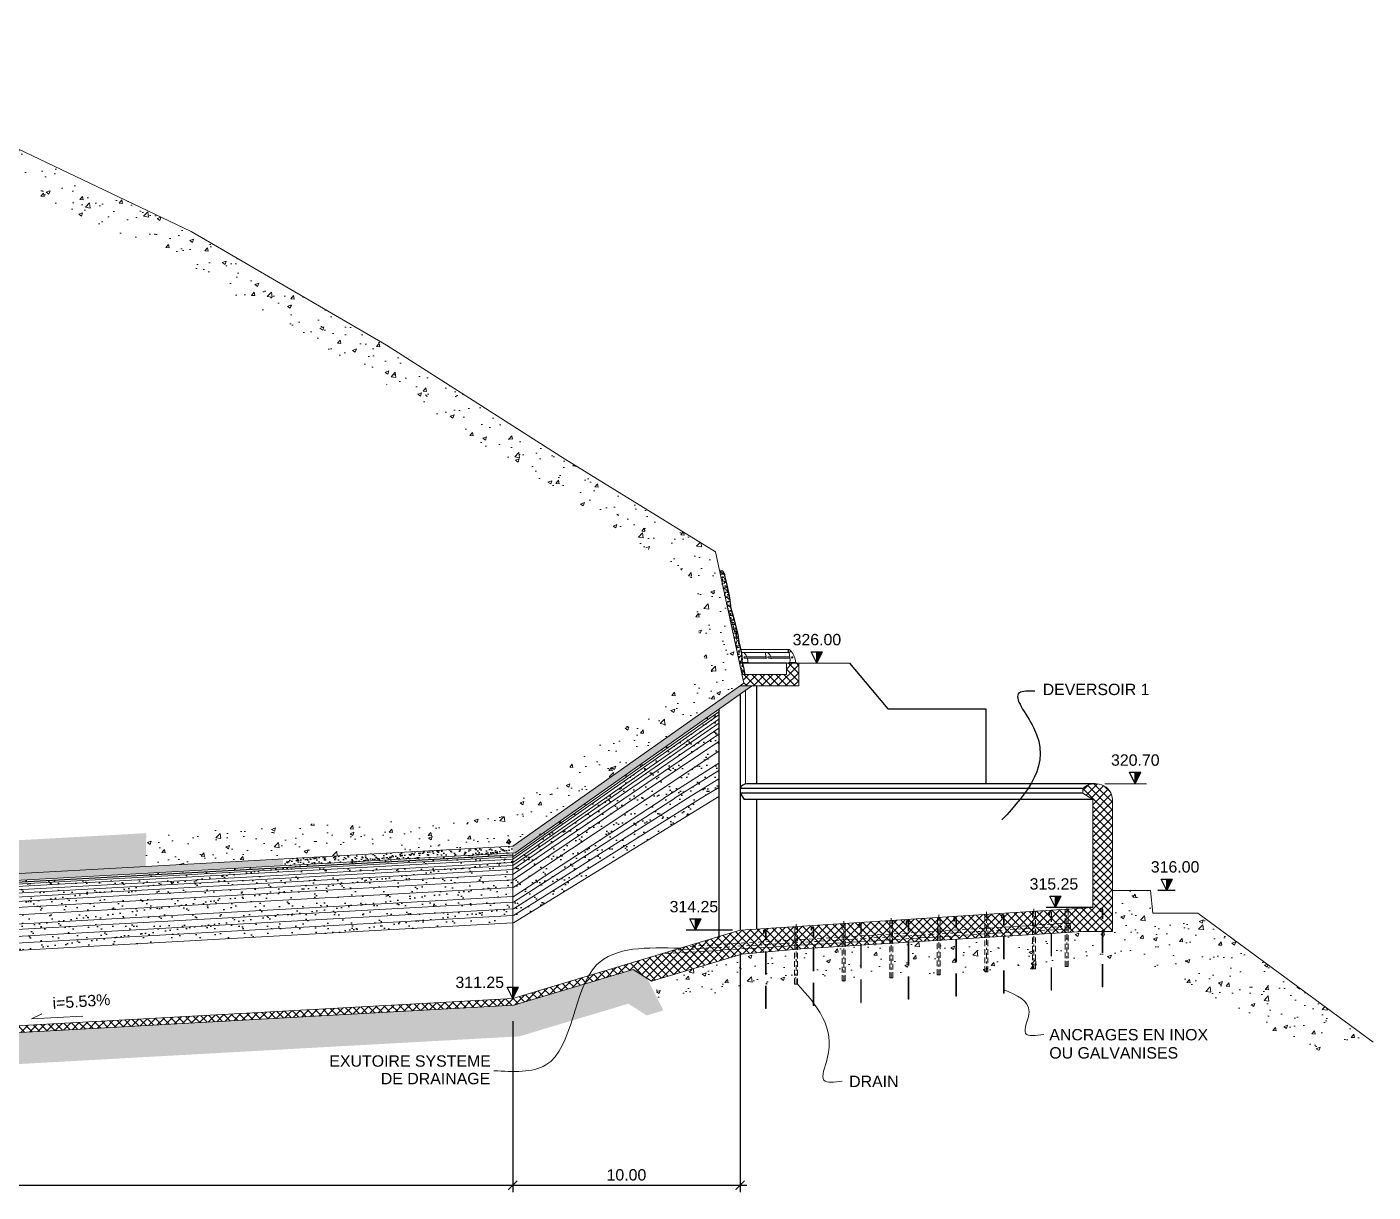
# Model space of a CAD drawing. Header units: millimetres. Extents: x -229 to 63875, y -200 to 109542.
# Drawn here: x 225.3 to 284.5, y 166.3 to 217.5 of the extents above; entities that cross this region are included whole.
import ezdxf
from ezdxf.enums import TextEntityAlignment as Align

# ---------------------------------------------------------------- set-up
doc = ezdxf.new("R2010")
doc.units = ezdxf.units.MM
for name, pattern in [('TRATTEGGIATA', [0.75, 0.5, -0.25]), ('TRATTEGGIATA2', [0.375, 0.25, -0.125]), ('TRATTOPUNTO2', [0.5, 0.25, -0.125, 0, -0.125])]:
    doc.linetypes.add(name, pattern=pattern)
for name, color, linetype in [('Ancoraggi', 3, 'Continuous'), ('coordinate', 2, 'Continuous'), ('DIME', 6, 'Continuous'), ('LIN010CO', 2, 'Continuous'), ('LIN018CO', 6, 'Continuous'), ('LIN025CO', 7, 'Continuous'), ('LIN035CO', 1, 'Continuous'), ('LIN050CO', 3, 'Continuous'), ('TEXT035', 1, 'Continuous'), ('Tratteggi', 2, 'Continuous')]:
    doc.layers.add(name, color=color, linetype=linetype)
doc.styles.add('ARIAL', font='arial.ttf')
doc.linetypes.add('ROCK', pattern='A,0.25,-0.18,["<",Standard,S=0.18,R=90,X=0,Y=-0.09],0,["-",Standard,S=0.18,R=45,X=-0.111213,Y=-0.238491],0.25', length=0.68)
doc.dimstyles.new('DIME2-1_100', dxfattribs={"dimtxt": 0.25, "dimasz": 0.2, "dimexe": 0.15, "dimexo": 0.5, "dimgap": 0.1, "dimtad": 1, "dimzin": 0, "dimdsep": 46, "dimtxsty": 'ARIAL', "dimblk1": 'ARCHTICK', "dimblk2": 'ARCHTICK', "dimsah": 1, "dimcen": 0.09, "dimdle": 0.15, "dimclrd": 6, "dimclre": 6, "dimclrt": 1, "dimaunit": 2, "dimadec": 0, "dimazin": 0, "dimtfac": 1, "dimtmove": 0, "dimatfit": 1, "dimldrblk": 'ARCHTICK', "dimfxl": 1, "dimtolj": 1, "dimtzin": 0, "dimarcsym": 0})
pattern_1 = [(45, (17.57617, -102.0388), (-0.1767767, 0.1767767), []), (135, (17.57617, -102.0388), (-0.1767767, -0.1767767), [])]
pattern_2 = [(37.5, (17.57617, -102.03879), (-0.009449, 0.28902357), [0, -0.228, 0, -0.255, 0, -0.24375]), (7.5, (17.57617, -102.0388), (0.2654665, 0.4233219), [0, -0.123, 0, -0.2055, 0, -0.07875]), (327.5, (17.39167, -102.0388), (0.46712128, 0.00084886), [0, -0.075, 0, -0.27, 0, -0.3525]), (317.5, (17.39167, -102.0388), (0.450919, 0.13165133), [0, -0.0375, 0, -0.177, 0, -0.2025])]
pattern_3 = [(50, (17.5762, -102.0388), (1.7214244, -0.150605), [0.18, -1.98]), (355, (17.5762, -102.0388), (-0.333003, 1.805261), [0.144, -1.584]), (100.4514, (17.7196, -102.0513), (1.3884225, 1.654655), [0.1529765, -1.682741]), (46.1842, (17.5762, -101.5588), (2.561379, -0.397246), [0.27, -2.97]), (96.6356, (17.7896, -101.592), (2.24319, 2.337883), [0.229465, -2.524111]), (351.1842, (17.5762, -101.5588), (2.243189, 2.337885), [0.216, -2.376]), (21, (17.8162, -101.6788), (1.432577, -0.9662853), [0.18, -1.98]), (326, (17.8162, -101.6788), (0.583957, 1.74036), [0.144, -1.584]), (71.4514, (17.9355, -101.7593), (2.016534, 0.774073), [0.1529765, -1.682741]), (37.5, (17.57617, -102.0388), (0.02918365, 0.79894525), [0, -1.5648, 0, -1.608, 0, -1.59]), (7.5, (17.5762, -102.0388), (0.6313669, 0.9465881), [0, -0.9168, 0, -1.5288, 0, -0.606]), (327.5, (17.04097, -102.0388), (1.2811738, -0.0541317), [0, -0.6, 0, -1.872, 0, -2.484]), (317.5, (16.801, -102.0388), (1.3996468, 0.240252), [0, -0.78, 0, -1.2432, 0, -1.764])]

# ---------------------------------------------------------------- blocks, each defined once
blk = doc.blocks.new('LIVELLI1')
at = {"layer": 'LIN018CO'}
blk.add_solid([(0, 0.25), (0, 0), (0.125, 0.25)], dxfattribs=at)
at = {"layer": 'LIN035CO'}
for p, q in [((-0.125, 0.25), (0.125, 0.25)), ((0, 0), (-0.125, 0.25)), ((0, 0), (0, 0.25)), ((0, 0), (0.125, 0.25))]:
    blk.add_line(p, q, dxfattribs=at)
at = {"layer": 'TEXT035', "style": 'ARIAL'}
blk.add_attdef('VALORE', text='', height=0.25, dxfattribs=at).set_placement((0, 0.395), align=Align.CENTER)
blk = doc.blocks.new('_ARCHTICK')
at = {"color": 0, "linetype": 'ByBlock', "const_width": 0.15}
blk.add_lwpolyline([(-0.5, -0.5), (0.5, 0.5)], dxfattribs=at)
blk = doc.blocks.new('*D81')
at = {"color": 6, "lineweight": -2, "transparency": 16777216}
for p, q in [((246.663, 173.795), (246.663, 166.275)), ((173.176, 173.049), (173.176, 166.275)), ((172.876, 166.575), (246.963, 166.575))]:
    blk.add_line(p, q, dxfattribs=at)
at = {"layer": 'Defpoints', "color": 0, "transparency": 16777216}
for p in [(246.663, 174.795), (173.176, 174.049), (246.663, 166.575)]:
    blk.add_point(p, dxfattribs=at)
at = {"color": 6, "lineweight": -2, "transparency": 16777216, "xscale": 0.4, "yscale": 0.4, "zscale": 0.4, "rotation": 180}
blk.add_blockref('_ARCHTICK', (173.176, 166.575), dxfattribs=at)
at = {"color": 6, "lineweight": -2, "transparency": 16777216, "xscale": 0.4, "yscale": 0.4, "zscale": 0.4}
blk.add_blockref('_ARCHTICK', (246.663, 166.575), dxfattribs=at)
at = {"color": 1, "transparency": 16777216, "insert": (209.92, 167.031), "char_height": 0.5, "attachment_point": 5, "style": 'ARIAL'}
blk.add_mtext('\\A1;73.49', dxfattribs=at)
blk = doc.blocks.new('*D82')
at = {"color": 6, "lineweight": -2, "transparency": 16777216}
for p, q in [((256.663, 176.795), (256.663, 166.275)), ((246.663, 173.795), (246.663, 166.275)), ((246.363, 166.575), (256.963, 166.575))]:
    blk.add_line(p, q, dxfattribs=at)
at = {"layer": 'Defpoints', "color": 0, "transparency": 16777216}
for p in [(256.663, 177.795), (246.663, 174.795), (256.663, 166.575)]:
    blk.add_point(p, dxfattribs=at)
at = {"color": 6, "lineweight": -2, "transparency": 16777216, "xscale": 0.4, "yscale": 0.4, "zscale": 0.4, "rotation": 180}
blk.add_blockref('_ARCHTICK', (246.663, 166.575), dxfattribs=at)
at = {"color": 6, "lineweight": -2, "transparency": 16777216, "xscale": 0.4, "yscale": 0.4, "zscale": 0.4}
blk.add_blockref('_ARCHTICK', (256.663, 166.575), dxfattribs=at)
at = {"color": 1, "transparency": 16777216, "insert": (251.663, 167.03), "char_height": 0.5, "attachment_point": 5, "style": 'ARIAL'}
blk.add_mtext('\\A1;10.00', dxfattribs=at)

msp = doc.modelspace()

# ---------------------------------------------------------------- hatches: boundary and pattern name
at = {"layer": 'LIN010CO', "linetype": 'Continuous', "lineweight": 0}
h = msp.add_hatch(dxfattribs=at)
h.set_pattern_fill('AR-CONC', color=256, scale=0.24, style=0)
h.set_pattern_definition(pattern_3)
h.paths.add_polyline_path([(232.52335, 208.54514), (222.01335, 213.54514), (216.43653, 215.22999), (215.6411, 213.9392), (221.48359, 212.1741), (231.83835, 207.24795), (237.69377, 203.8357), (239.2442, 204.62857)])
h = msp.add_hatch(dxfattribs=at)
h.set_pattern_fill('AR-CONC', color=256, scale=0.24, style=0)
h.set_pattern_definition(pattern_3)
h.paths.add_polyline_path([(248.93335, 198.54514), (241.10335, 203.54514), (239.2442, 204.62857), (237.69377, 203.8357), (240.33965, 202.29382), (248.1543, 197.30361), (252.31586, 194.73792), (253.08505, 195.98553)])
h = msp.add_hatch(dxfattribs=at)
h.set_pattern_fill('AR-CONC', color=256, scale=0.24, style=0)
h.set_pattern_definition(pattern_3)
h.paths.add_polyline_path([(255.58322, 194.44535), (253.05111, 196.00645), (251.91663, 194.98406), (254.28273, 193.5253), (255.19621, 189.30407), (246.16245, 182.93485), (230.3629, 182.05955), (230.55191, 180.60211), (246.66335, 181.49468), (256.834, 188.66546)])
at = {"layer": 'LIN010CO', "lineweight": 0}
h = msp.add_hatch(dxfattribs=at)
h.set_pattern_fill('ANSI37', color=256, scale=2, style=0)
h.set_pattern_definition(pattern_1)
h.paths.add_polyline_path([(259.24338, 189.54514), (258.70218, 189.54514), (258.70218, 189.04514), (256.75184, 189.04514), (256.834, 188.66546), (256.66335, 188.54514), (259.24338, 188.54514)])
h = msp.add_hatch(dxfattribs=at)
h.set_pattern_fill('ANSI37', color=256, scale=2, style=0)
h.set_pattern_definition(pattern_1)
edge = h.paths.add_edge_path()
edge.add_ellipse((272.28083, 183.54514), major_axis=(0.75767, 0), ratio=0.92387953, start_angle=0, end_angle=90)
edge.add_ellipse((272.28083, 183.54514), major_axis=(0.75767, 0), ratio=0.92387953, start_angle=90, end_angle=135.5846914)
edge.add_line((271.73963, 184.03504), (271.73963, 183.83514))
edge.add_line((271.73963, 183.83514), (272.17259, 183.54514))
edge.add_line((272.17259, 183.54514), (273.0385, 183.54514))
h.paths.add_polyline_path([(273.0385, 183.54514), (272.17259, 183.54514), (272.17259, 178.79514), (256.66335, 177.79514), (246.66335, 174.79514), (246.66335, 174.49469), (246.71547, 174.49757), (251.95524, 176.0695), (252.76342, 175.55366), (256.73725, 176.74581), (259.35464, 176.98528), (267.64389, 177.49524), (271.74235, 177.74514), (273.0385, 177.74514), (273.0385, 179.54514)])
at = {"layer": 'LIN010CO', "linetype": 'Continuous', "lineweight": 0}
h = msp.add_hatch(dxfattribs=at)
h.set_pattern_fill('AR-CONC', color=256, scale=0.24, style=0)
h.set_pattern_definition(pattern_3)
edge = h.paths.add_edge_path()
edge.add_line((230.54124, 182.06943), (202.41365, 180.51117))
edge.add_spline(control_points=[(202.41365, 180.51117), (202.83319, 180.03407), (202.90508, 179.5503), (202.75753, 179.0623)], knot_values=[3.06329475, 3.06329475, 3.06329475, 3.06329475, 4.65651637, 4.65651637, 4.65651637, 4.65651637], degree=3, periodic=0)
edge.add_line((202.75753, 179.0623), (230.5126, 180.59993))
edge.add_line((230.5126, 180.59993), (230.54124, 182.06943))
edge = h.paths.add_edge_path()
edge.add_spline(control_points=[(202.75753, 179.0623), (202.90508, 179.5503), (202.83319, 180.03407), (202.41365, 180.51117)], knot_values=[3.06329475, 3.06329475, 3.06329475, 3.06329475, 4.65651637, 4.65651637, 4.65651637, 4.65651637], degree=3, periodic=0)
edge.add_line((202.41365, 180.51117), (190.39785, 179.84549))
edge.add_line((190.39785, 179.84549), (190.19376, 178.36627))
edge.add_line((190.19376, 178.36627), (202.75753, 179.0623))
h = msp.add_hatch(dxfattribs=at)
h.set_pattern_fill('AR-CONC', color=256, scale=0.24, style=0)
h.set_pattern_definition(pattern_3)
h.paths.add_polyline_path([(253.28728, 174.26881), (252.57943, 175.67109), (252.76342, 175.55366), (256.9084, 176.76147), (268.80855, 177.56625), (273.0385, 177.74514), (273.0385, 179.54514), (274.71468, 179.54514), (274.81468, 178.54514), (276.79683, 178.54514), (284.50722, 172.87574), (281.63853, 172.44242), (279.17514, 173.95022), (275.25383, 176.06113), (274.41969, 176.36396), (257.00125, 175.38301)])
h = msp.add_hatch(dxfattribs=at)
h.set_pattern_fill('AR-CONC', color=256, scale=0.24, style=0)
h.set_pattern_definition(pattern_3)
edge = h.paths.add_edge_path()
edge.add_spline(control_points=[(251.16738, 174.39114), (250.90055, 174.82506), (250.65032, 175.25706), (250.49868, 175.63253)], knot_values=[3.92547604, 3.92547604, 3.92547604, 3.92547604, 5.01158558, 5.01158558, 5.01158558, 5.01158558], degree=3, periodic=0)
edge.add_line((250.49868, 175.63253), (246.71547, 174.49757))
edge.add_line((246.71547, 174.49757), (212.62943, 172.61062))
edge.add_line((212.62943, 172.61062), (212.69651, 171.23103))
edge.add_line((212.69651, 171.23103), (246.95541, 173.12755))
edge.add_line((246.95541, 173.12755), (251.16738, 174.39114))
edge = h.paths.add_edge_path()
edge.add_line((252.57943, 175.67109), (251.95524, 176.0695))
edge.add_line((251.95524, 176.0695), (250.49868, 175.63253))
edge.add_spline(control_points=[(250.49868, 175.63253), (250.65032, 175.25706), (250.90055, 174.82506), (251.16738, 174.39114)], knot_values=[3.92547604, 3.92547604, 3.92547604, 3.92547604, 5.01158558, 5.01158558, 5.01158558, 5.01158558], degree=3, periodic=0)
edge.add_line((251.16738, 174.39114), (251.74575, 174.56465))
edge.add_line((251.74575, 174.56465), (252.55394, 174.04881))
edge.add_line((252.55394, 174.04881), (253.28728, 174.26881))
edge.add_line((253.28728, 174.26881), (252.57943, 175.67109))
at = {"layer": 'LIN010CO', "lineweight": 0}
h = msp.add_hatch(dxfattribs=at)
h.set_pattern_fill('ANSI37', color=256, scale=2, style=0)
h.set_pattern_definition(pattern_1)
h.paths.add_polyline_path([(246.66335, 174.49469), (246.66335, 174.79514), (203.27733, 172.39336), (203.27721, 172.22738), (202.67905, 172.22738), (200.27905, 172.22738), (200.27905, 171.92692)])
at = {"layer": 'Tratteggi'}
h = msp.add_hatch(dxfattribs=at)
h.set_pattern_fill('AR-SAND', scale=0.08, style=0)
h.set_pattern_definition([(37.5, (20.27717, -104.53879), (-0.00503947, 0.1541459), [0, -0.1216, 0, -0.136, 0, -0.13]), (7.5, (20.27717, -104.53879), (0.14158214, 0.22577169), [0, -0.0656, 0, -0.1096, 0, -0.042]), (327.5, (20.17877, -104.53879), (0.24913135, 0.000452724), [0, -0.04, 0, -0.144, 0, -0.188]), (317.5, (20.17877, -104.53879), (0.24049013, 0.07021405), [0, -0.02, 0, -0.0944, 0, -0.108])])
h.paths.add_polyline_path([(256.40372, 191.50015), (256.2666, 191.9571), (256.19803, 192.50545), (256.09519, 192.98526), (255.98092, 193.46507), (255.90093, 193.60215), (255.72953, 193.61358), (255.63697, 193.57745), (255.78605, 193.48553), (256.75184, 189.04514), (256.87223, 189.04514), (256.84937, 189.29532), (256.75796, 189.64947), (256.7351, 190.00361), (256.62083, 190.48341), (256.57513, 190.81471)])
h = msp.add_hatch(dxfattribs=at)
h.set_pattern_fill('AR-SAND', scale=0.15, style=0)
h.set_pattern_definition(pattern_2)
h.paths.add_polyline_path([(257.16923, 188.53475), (257.16698, 188.54514), (256.66335, 188.54514), (246.66335, 181.49468), (246.66335, 181.19422), (246.76588, 181.1999)])
h = msp.add_hatch(dxfattribs=at)
h.set_pattern_fill('AR-SAND', color=256, scale=0.4, style=0)
h.set_pattern_definition([(37.5, (17.57617, -102.0388), (-0.0251973, 0.7707295), [0, -0.608, 0, -0.68, 0, -0.65]), (7.5, (17.5762, -102.0388), (0.7079107, 1.1288584), [0, -0.328, 0, -0.548, 0, -0.21]), (327.5, (17.08417, -102.0388), (1.2456567, 0.0022636), [0, -0.2, 0, -0.72, 0, -0.94]), (317.5, (17.0842, -102.0388), (1.2024506, 0.3510702), [0, -0.1, 0, -0.472, 0, -0.54])])
h.paths.add_polyline_path([(246.70203, 178.12048), (255.73039, 183.68339), (255.73039, 187.52029), (246.66335, 181.19422)])
h = msp.add_hatch(dxfattribs=at)
h.set_pattern_fill('AR-SAND', scale=0.15, style=0)
h.set_pattern_definition(pattern_2)
h.paths.add_polyline_path([(246.66335, 181.19422), (246.66335, 181.49468), (236.55249, 180.93454), (236.55249, 180.63408)])
h = msp.add_hatch(dxfattribs=at)
h.set_pattern_fill('AR-SAND', scale=0.15, style=0)
h.set_pattern_definition(pattern_2)
h.paths.add_polyline_path([(236.55249, 180.93454), (218.90505, 179.95687), (218.90505, 179.65641), (236.55249, 180.63408)])
h = msp.add_hatch(dxfattribs=at)
h.set_pattern_fill('AR-SAND', color=256, scale=0.4, style=0)
h.set_pattern_definition([(37.5, (17.57617, -102.0388), (-0.0251973, 0.7707295), [0, -0.608, 0, -0.68, 0, -0.65]), (7.5, (17.5762, -102.0388), (0.7079107, 1.1288584), [0, -0.328, 0, -0.548, 0, -0.21]), (327.5, (17.08417, -102.0388), (1.2456567, 0.0022636), [0, -0.2, 0, -0.72, 0, -0.94]), (317.5, (17.0842, -102.0388), (1.2024506, 0.3510702), [0, -0.1, 0, -0.472, 0, -0.54])])
h.paths.add_polyline_path([(224.67465, 176.90206), (224.67465, 179.97605), (246.66335, 181.19422), (246.66335, 178.12024)])

# ---------------------------------------------------------------- linework, layer by layer
for p, q in [((257.38519, 188.54514), (257.38519, 184.24514)), ((256.66335, 188.17808), (256.66335, 177.79514)), ((255.73039, 187.52029), (255.73039, 177.51525)), ((272.28083, 184.24514), (256.96412, 184.24514)), ((271.73963, 184.03514), (256.66335, 184.03514)), ((271.73963, 183.83514), (256.66335, 183.83514)), ((256.66335, 183.83514), (256.83638, 183.54514)), ((272.17259, 183.54514), (256.83638, 183.54514)), ((257.38519, 183.54514), (257.38519, 177.84169))]:
    msp.add_line(p, q)
msp.add_arc((256.9873, 183.89156), 0.35434, 93.7513503, 156.0955436)
at = {"layer": 'Ancoraggi', "linetype": 'TRATTEGGIATA', "lineweight": 0}
for p, q in [((266.06259, 178.29863), (266.06259, 178.20243)), ((266.08859, 178.29863), (266.08859, 178.20243)), ((268.15519, 178.43346), (268.15519, 178.33727)), ((268.15519, 178.33727), (268.18119, 178.33727)), ((268.18119, 178.43346), (268.18119, 178.33727)), ((270.24779, 178.5683), (270.24779, 178.4721)), ((270.24779, 178.4721), (270.27379, 178.4721)), ((270.27379, 178.5683), (270.27379, 178.4721)), ((272.50055, 178.71087), (272.50055, 178.61467)), ((272.50055, 178.61467), (272.52655, 178.61467)), ((272.52655, 178.71087), (272.52655, 178.61467)), ((257.69219, 177.7593), (257.69219, 177.6631)), ((257.69219, 177.6631), (257.71819, 177.6631)), ((257.71819, 177.7593), (257.71819, 177.6631)), ((259.78479, 177.89413), (259.78479, 177.79794)), ((259.78479, 177.79794), (259.81079, 177.79794)), ((259.81079, 177.89413), (259.81079, 177.79794)), ((261.87739, 178.02897), (261.87739, 177.93277)), ((261.87739, 177.93277), (261.90339, 177.93277)), ((261.90339, 178.02897), (261.90339, 177.93277)), ((263.96999, 178.1638), (263.96999, 178.0676)), ((263.96999, 178.0676), (263.99599, 178.0676)), ((263.99599, 178.1638), (263.99599, 178.0676)), ((266.06259, 178.20243), (266.08859, 178.20243))]:
    msp.add_line(p, q, dxfattribs=at)
at = {"layer": 'Ancoraggi', "linetype": 'TRATTEGGIATA', "lineweight": 0, "ltscale": 2}
for p, q in [((266.15459, 174.89342), (266.15459, 178.29863)), ((266.18059, 174.89342), (266.18059, 178.29863)), ((268.24719, 175.02825), (268.24719, 178.43346)), ((268.27319, 175.02825), (268.27319, 178.43346)), ((270.33979, 175.16309), (270.33979, 178.5683)), ((270.36579, 175.16309), (270.36579, 178.5683)), ((272.59255, 175.30566), (272.59255, 178.71087)), ((272.61855, 175.30566), (272.61855, 178.71087)), ((257.78419, 174.35409), (257.78419, 177.7593)), ((257.81019, 174.35409), (257.81019, 177.7593)), ((259.87679, 174.48892), (259.87679, 177.89413)), ((259.90279, 174.48892), (259.90279, 177.89413)), ((261.96939, 174.62376), (261.96939, 178.02897)), ((261.99539, 174.62376), (261.99539, 178.02897)), ((264.06199, 174.75859), (264.06199, 178.1638)), ((264.08799, 174.75859), (264.08799, 178.1638)), ((272.61855, 175.30566), (272.59255, 175.30566)), ((266.18059, 174.89342), (266.15459, 174.89342)), ((268.27319, 175.02825), (268.24719, 175.02825)), ((270.36579, 175.16309), (270.33979, 175.16309)), ((257.78419, 174.35409), (257.81019, 174.35409))]:
    msp.add_line(p, q, dxfattribs=at)
at = {"layer": 'Ancoraggi'}
for p, q in [((264.08799, 174.75859), (264.06199, 174.75859)), ((259.90279, 174.48892), (259.87679, 174.48892)), ((261.96939, 174.62376), (261.99539, 174.62376))]:
    msp.add_line(p, q, dxfattribs=at)
at = {"layer": 'Ancoraggi', "linetype": 'TRATTEGGIATA', "lineweight": 0}
for centre, radius, start in [((266.12159, 178.29863), 0.059, 360), ((266.12159, 178.29863), 0.033, 0), ((268.21419, 178.43346), 0.059, 360), ((268.21419, 178.43346), 0.033, 0), ((270.30679, 178.5683), 0.059, 360), ((270.30679, 178.5683), 0.033, 0), ((272.55955, 178.71087), 0.059, 360), ((272.55955, 178.71087), 0.033, 0), ((257.75119, 177.7593), 0.059, 360), ((257.75119, 177.7593), 0.033, 0), ((259.84379, 177.89413), 0.059, 360), ((259.84379, 177.89413), 0.033, 0), ((261.93639, 178.02897), 0.059, 360), ((261.93639, 178.02897), 0.033, 0), ((264.02899, 178.1638), 0.059, 360), ((264.02899, 178.1638), 0.033, 0)]:
    msp.add_arc(centre, radius, start, 180, dxfattribs=at)
at = {"layer": 'DIME', "linetype": 'Continuous', "lineweight": 0}
for p, q in [((259.24338, 189.54514), (261.47578, 189.54514)), ((246.66335, 174.79514), (246.66335, 181.19422))]:
    msp.add_line(p, q, dxfattribs=at)
at = {"layer": 'LIN010CO', "linetype": 'Continuous', "lineweight": 0}
for p, q in [((258.8278, 190.14514), (256.7014, 190.14514)), ((258.81267, 190.02514), (256.72997, 190.02514)), ((256.7577, 189.83014), (256.7463, 189.83014)), ((256.76227, 189.77014), (256.75017, 189.77014)), ((257.03585, 189.57514), (256.77714, 189.57514)), ((257.80648, 189.83014), (256.86269, 189.83014)), ((257.81106, 189.77014), (256.86269, 189.77014)), ((257.03585, 189.57514), (257.03585, 189.54514)), ((258.85527, 189.83014), (257.91147, 189.83014)), ((258.85984, 189.77014), (257.91147, 189.77014)), ((259.13341, 189.57514), (258.81214, 189.57514)), ((258.81214, 189.57514), (258.81214, 189.54514)), ((259.13341, 189.57514), (259.13341, 189.54514))]:
    msp.add_line(p, q, dxfattribs=at)
at = {"layer": 'LIN010CO', "lineweight": 0}
for p, q in [((255.73039, 187.40779), (246.66448, 181.03238)), ((255.73039, 187.27149), (246.66585, 180.92593)), ((255.73039, 187.08532), (246.66773, 180.78051)), ((255.73039, 186.91234), (246.66947, 180.64539)), ((255.73039, 186.68692), (246.67174, 180.46928)), ((255.73039, 186.4267), (246.67436, 180.26595)), ((255.73039, 186.10007), (246.67765, 180.01069)), ((255.73039, 185.6779), (246.68191, 179.68068)), ((255.73039, 185.14195), (253.31035, 183.60834)), ((253.77775, 183.60834), (255.73039, 184.82942)), ((254.35578, 183.60834), (255.73039, 184.45604)), ((253.31024, 183.58758), (246.68721, 179.26975)), ((246.69026, 179.03336), (253.7776, 183.59361)), ((246.69406, 178.73881), (254.35558, 183.60106)), ((246.69786, 178.44396), (254.91994, 183.58952)), ((254.91994, 183.58952), (255.73039, 184.08228)), ((173.01529, 176.95227), (246.66335, 181.03237)), ((173.02117, 176.84613), (246.66335, 180.92591)), ((173.02919, 176.70115), (246.66335, 180.78049)), ((173.03665, 176.56643), (246.66335, 180.64535)), ((173.04637, 176.39084), (246.66335, 180.46922)), ((173.0576, 176.18812), (246.66335, 180.26588)), ((173.07168, 175.93362), (246.66335, 180.01059)), ((200.90119, 177.14534), (246.66335, 179.68057)), ((201.66358, 176.78776), (246.66335, 179.28074)), ((246.66335, 179.03319), (201.94421, 176.55575)), ((246.66335, 178.73862), (202.19333, 176.27498)), ((246.66335, 178.44374), (202.37846, 175.99035))]:
    msp.add_line(p, q, dxfattribs=at)
at = {"layer": 'LIN010CO', "linetype": 'TRATTOPUNTO2', "lineweight": 0}
for p, q in [((263.31199, 178.33311), (263.31199, 175.60544)), ((265.40459, 178.46804), (265.40459, 175.74037)), ((267.49719, 178.60297), (267.49719, 175.87531)), ((269.58979, 178.7379), (269.58979, 176.01024)), ((271.02919, 178.83075), (271.02919, 176.10308)), ((259.12679, 178.06325), (259.12679, 175.33558)), ((261.21939, 178.19818), (261.21939, 175.47051))]:
    msp.add_line(p, q, dxfattribs=at)
at = {"layer": 'LIN010CO', "linetype": 'TRATTEGGIATA2', "lineweight": 0}
for p, q in [((265.34209, 177.33435), (265.34209, 178.35469)), ((265.46709, 177.34197), (265.46709, 178.36275)), ((267.43469, 177.46928), (267.43469, 178.48963)), ((267.55969, 177.4769), (267.55969, 178.49769)), ((269.52729, 177.60421), (269.52729, 178.62456)), ((269.65229, 177.61183), (269.65229, 178.63262)), ((270.96669, 177.69705), (270.96669, 178.7174)), ((271.09169, 177.70468), (271.09169, 178.72546)), ((259.06429, 176.92955), (259.06429, 177.9499)), ((259.18929, 176.93718), (259.18929, 177.95796)), ((261.15689, 177.06448), (261.15689, 178.08483)), ((261.28189, 177.07211), (261.28189, 178.09289)), ((263.24949, 177.19942), (263.24949, 178.21976)), ((263.37449, 177.20704), (263.37449, 178.22782)), ((270.96269, 176.19808), (270.96269, 177.69681)), ((271.09569, 176.19808), (271.09569, 177.70492)), ((271.17809, 178.11148), (271.19331, 177.86194)), ((261.15289, 175.56551), (261.15289, 177.06424)), ((261.28589, 175.56551), (261.28589, 177.07235)), ((263.24549, 175.70044), (263.24549, 177.19917)), ((263.37849, 175.70044), (263.37849, 177.20728)), ((265.33809, 175.83537), (265.33809, 177.3341)), ((265.47109, 175.83537), (265.47109, 177.34221)), ((267.43069, 175.9703), (267.43069, 177.46903)), ((267.56369, 175.9703), (267.56369, 177.47714)), ((269.52329, 176.10524), (269.52329, 177.60397)), ((269.65629, 176.10524), (269.65629, 177.61208)), ((259.06029, 175.43058), (259.06029, 176.92931)), ((259.19329, 175.43058), (259.19329, 176.93742)), ((267.56369, 175.9703), (267.43069, 175.9703)), ((269.65629, 176.10524), (269.52329, 176.10524)), ((271.09569, 176.19808), (270.96269, 176.19808)), ((259.19329, 175.43058), (259.06029, 175.43058)), ((261.28589, 175.56551), (261.15289, 175.56551)), ((263.37849, 175.70044), (263.24549, 175.70044)), ((265.47109, 175.83537), (265.33809, 175.83537))]:
    msp.add_line(p, q, dxfattribs=at)
at = {"layer": 'LIN010CO', "linetype": 'TRATTEGGIATA2', "lineweight": 0, "flags": 128}
for points in [[(271.19331, 177.86194), (267.63472, 177.64496), (253.20334, 176.75714)], [(271.17809, 178.11148), (267.61943, 177.89449), (254.25363, 177.07223)]]:
    msp.add_lwpolyline(points, dxfattribs=at)
at = {"layer": 'LIN010CO', "linetype": 'TRATTOPUNTO2', "lineweight": 0, "flags": 128}
msp.add_lwpolyline([(271.1857, 177.98671), (267.62708, 177.76972), (253.72848, 176.91468)], dxfattribs=at)
at = {"layer": 'LIN010CO', "linetype": 'Continuous', "lineweight": 0}
for centre, radius in [((258.8278, 190.08514), 0.06), ((258.96026, 189.80014), 0.03)]:
    msp.add_circle(centre, radius, dxfattribs=at)
for centre, radius, start, end in [((255.8275, 189.7291), 0.93567, 354.7946571, 12.9835962), ((256.86269, 189.80014), 0.03, 90, 270), ((256.25205, 189.55308), 0.75445, 21.5451936, 38.7336704), ((256.25205, 189.55308), 0.75445, 1.6756123, 16.7207243), ((256.87628, 189.7291), 0.93567, 0.1812467, 18.4454626), ((257.91147, 189.80014), 0.03, 90, 270), ((257.30084, 189.55308), 0.75445, 21.5451936, 38.7336704), ((257.30084, 189.55308), 0.75445, 13.7225921, 16.7207243), ((257.92507, 189.7291), 0.93567, 350.5297726, 18.582927), ((258.34962, 189.55308), 0.75445, 1.6756123, 44.502462)]:
    msp.add_arc(centre, radius, start, end, dxfattribs=at)
at = {"layer": 'LIN018CO'}
for p, q in [((258.40464, 189.54514), (256.78489, 189.54514)), ((258.70218, 189.54514), (258.40464, 189.54514)), ((261.47578, 189.54514), (263.16354, 187.54514)), ((263.16354, 187.54514), (267.46764, 187.54514)), ((267.46764, 187.54514), (267.46764, 184.24514)), ((275.79612, 179.54514), (275.03282, 179.54514)), ((272.17259, 178.79514), (270.12928, 178.79514)), ((256.33477, 177.79514), (254.29146, 177.79514))]:
    msp.add_line(p, q, dxfattribs=at)
at = {"layer": 'LIN018CO', "lineweight": 0}
msp.add_line((272.70941, 184.24514), (274.54071, 184.24514), dxfattribs=at)
at = {"layer": 'LIN018CO'}
msp.add_lwpolyline([(256.87223, 189.04514), (256.84937, 189.29532), (256.75796, 189.64947), (256.7351, 190.00361), (256.62083, 190.48341), (256.57513, 190.81471), (256.40372, 191.50015), (256.2666, 191.9571), (256.19803, 192.50545), (256.09519, 192.98526), (255.98092, 193.46507), (255.90093, 193.60215), (255.76371, 193.6113)], dxfattribs=at)
at = {"layer": 'LIN018CO', "lineweight": 0, "flags": 128}
msp.add_lwpolyline([(257.16698, 188.54514), (257.16923, 188.53475), (246.76588, 181.1999), (172.83969, 177.10439)], dxfattribs=at)
at = {"layer": 'LIN018CO'}
msp.add_spline([(269.6283, 188.32195), (268.9469, 188.24021), (269.57378, 186.71429), (268.18374, 182.65426)], degree=3, dxfattribs=at)
at = {"layer": 'LIN018CO', "lineweight": 0}
for points in [[(245.82704, 171.61473), (248.11542, 171.86713), (250.35019, 176.27005), (254.01699, 177.00123)], [(261.15266, 171.15203), (260.35053, 171.20305), (260.49854, 172.15656), (259.19329, 175.43058)], [(270.02651, 173.20714), (269.22438, 173.25817), (269.37239, 174.21167), (268.27319, 175.17003)]]:
    msp.add_spline(points, degree=3, dxfattribs=at)
at = {"layer": 'LIN025CO', "lineweight": 0}
for p, q in [((255.73039, 183.68339), (246.70203, 178.12048)), ((271.73963, 184.03514), (271.73963, 183.83514)), ((271.73963, 183.83514), (272.17259, 183.54514)), ((272.17259, 183.54514), (272.17259, 178.79514)), ((273.0385, 183.54514), (273.0385, 179.54514)), ((246.66335, 174.79514), (246.66335, 181.19422)), ((202.52441, 175.67494), (246.66335, 178.12024))]:
    msp.add_line(p, q, dxfattribs=at)
at = {"layer": 'LIN025CO', "linetype": 'Continuous', "lineweight": 0}
for p, q in [((225.9406, 174.11498), (225.49075, 173.90341)), ((225.49075, 173.90341), (227.74553, 174.02054))]:
    msp.add_line(p, q, dxfattribs=at)
at = {"layer": 'LIN025CO', "lineweight": 0, "flags": 128}
msp.add_lwpolyline([(256.897, 188.37433), (256.897, 184.24514)], dxfattribs=at)
at = {"layer": 'LIN025CO', "lineweight": 0}
msp.add_ellipse((272.28083, 183.54514), major_axis=(0.75767, 0), ratio=0.92387953, start_param=0, end_param=2.36639928, dxfattribs=at)
at = {"layer": 'LIN050CO', "lineweight": 0}
for p, q in [((258.70218, 189.54514), (259.24338, 189.54514)), ((258.70218, 189.04514), (258.70218, 189.54514)), ((259.24338, 188.54514), (259.24338, 189.54514)), ((256.75184, 189.04514), (258.70218, 189.04514)), ((256.66335, 188.54514), (259.24338, 188.54514)), ((256.66335, 177.79514), (272.17259, 178.79514)), ((256.66335, 177.79514), (246.66335, 174.79514)), ((246.66335, 174.79514), (203.27733, 172.39336))]:
    msp.add_line(p, q, dxfattribs=at)
at = {"layer": 'LIN050CO', "linetype": 'Continuous', "lineweight": 0, "flags": 128}
for points in [[(163.02641, 211.93117), (170.36335, 212.54514), (175.62335, 213.54514), (179.61335, 214.54514), (182.81335, 215.54514), (186.75335, 216.54514), (192.69335, 217.54514), (211.49335, 216.54514), (215.39335, 215.54514), (222.01335, 213.54514), (232.52335, 208.54514), (241.10335, 203.54514), (248.93335, 198.54514), (255.58322, 194.44535)], [(273.0385, 177.74514), (273.0385, 179.54514), (273.69261, 179.54514), (273.69261, 179.54514), (274.71468, 179.54514), (274.81468, 178.54514), (276.79683, 178.54514)], [(276.79683, 178.54514), (284.50722, 172.87574)]]:
    msp.add_lwpolyline(points, dxfattribs=at)
at = {"layer": 'LIN050CO', "linetype": 'ROCK', "lineweight": 0, "ltscale": 2, "flags": 128}
msp.add_lwpolyline([(255.58322, 194.44535), (256.834, 188.66546), (246.66335, 181.49468), (173.08969, 177.4187), (173.08969, 181.04889), (163.02641, 181.04889)], dxfattribs=at)
msp.add_lwpolyline([(163.02641, 167.24254, -0.12442505), (173.37594, 170.4376), (246.71547, 174.49757), (251.95524, 176.0695), (252.76342, 175.55366), (256.73725, 176.74581), (259.35464, 176.98528), (267.64389, 177.49524), (271.74235, 177.74514), (273.0385, 177.74514), (273.0385, 177.74514), (273.0385, 177.74514)], format="xyb", dxfattribs=at)
at = {"layer": 'Tratteggi'}
msp.add_line((173.01048, 177.03915), (246.66335, 181.11952), dxfattribs=at)

# ---------------------------------------------------------------- block references
at = {"xscale": 2, "yscale": 2, "zscale": 2, "rotation": 359.9999999949974}
msp.add_blockref('LIVELLI1', (260.04189, 189.54514), dxfattribs=at).add_auto_attribs({'VALORE': '326.00'})
at = {"xscale": 2, "yscale": 2, "zscale": 2}
msp.add_blockref('LIVELLI1', (274.04768, 184.24514), dxfattribs=at).add_auto_attribs({'VALORE': '320.70'})
ref = msp.add_blockref('LIVELLI1', (275.43683, 179.54514), dxfattribs=dict(xscale=2, yscale=2, zscale=2))
ref.add_attrib('VALORE', '316.00', dxfattribs={"layer": 'TEXT035', "height": 0.5, "style": 'ARIAL'}).set_placement((275.79854, 180.33561), align=Align.CENTER)
ref = msp.add_blockref('LIVELLI1', (270.53329, 178.79514), dxfattribs=dict(xscale=2, yscale=2, zscale=2))
ref.add_attrib('VALORE', '315.25', dxfattribs={"layer": 'TEXT035', "height": 0.5, "style": 'ARIAL'}).set_placement((270.46848, 179.58561), align=Align.CENTER)
ref = msp.add_blockref('LIVELLI1', (254.69547, 177.79514), dxfattribs=dict(xscale=2, yscale=2, zscale=2))
ref.add_attrib('VALORE', '314.25', dxfattribs={"layer": 'TEXT035', "height": 0.5, "style": 'ARIAL'}).set_placement((254.63066, 178.58561), align=Align.CENTER)
ref = msp.add_blockref('LIVELLI1', (246.66335, 174.79514), dxfattribs=dict(xscale=2, yscale=2, zscale=2))
ref.add_attrib('VALORE', '311.25', dxfattribs={"layer": 'TEXT035', "height": 0.5, "style": 'ARIAL'}).set_placement((245.20998, 175.25442), align=Align.CENTER)

# ---------------------------------------------------------------- texts
at = {"layer": 'coordinate', "color": 1, "lineweight": 0, "style": 'ARIAL'}
msp.add_text('i=5.53%', height=0.5, rotation=3.9269102, dxfattribs=at).set_placement((228.97296, 174.50738), align=Align.RIGHT)
at = {"layer": 'TEXT035', "style": 'ARIAL'}
for s, p in [('DEVERSOIR 1', (269.97549, 188.1443)), ('ANCRAGES EN INOX', (270.2656, 172.9507)), ('OU GALVANISES', (270.2656, 172.1507)), ('EXUTOIRE SYSTEME', (238.59508, 171.79228)), ('DE DRAINAGE', (240.85922, 171.01937)), ('DRAIN', (261.4605, 170.89559))]:
    msp.add_text(s, height=0.5, dxfattribs=at).set_placement(p)

# ---------------------------------------------------------------- dimensions: what is measured, and where the dimension line sits
for base, p1, p2, picture, middle in [((256.66335, 166.5751), (246.66335, 174.79514), (256.66335, 177.79514), '*D82', (251.66335, 167.03038)), ((246.66335, 166.5751), (173.17601, 174.04904), (246.66335, 174.79514), '*D81', (209.91968, 167.03055))]:
    dim = msp.add_linear_dim(base=base, p1=p1, p2=p2, dimstyle='DIME2-1_100', override={"dimscale": 2})
    dim.commit()
    dim.dimension.update_dxf_attribs({"geometry": picture, "text_midpoint": middle})

doc.saveas('drawing.dxf')
